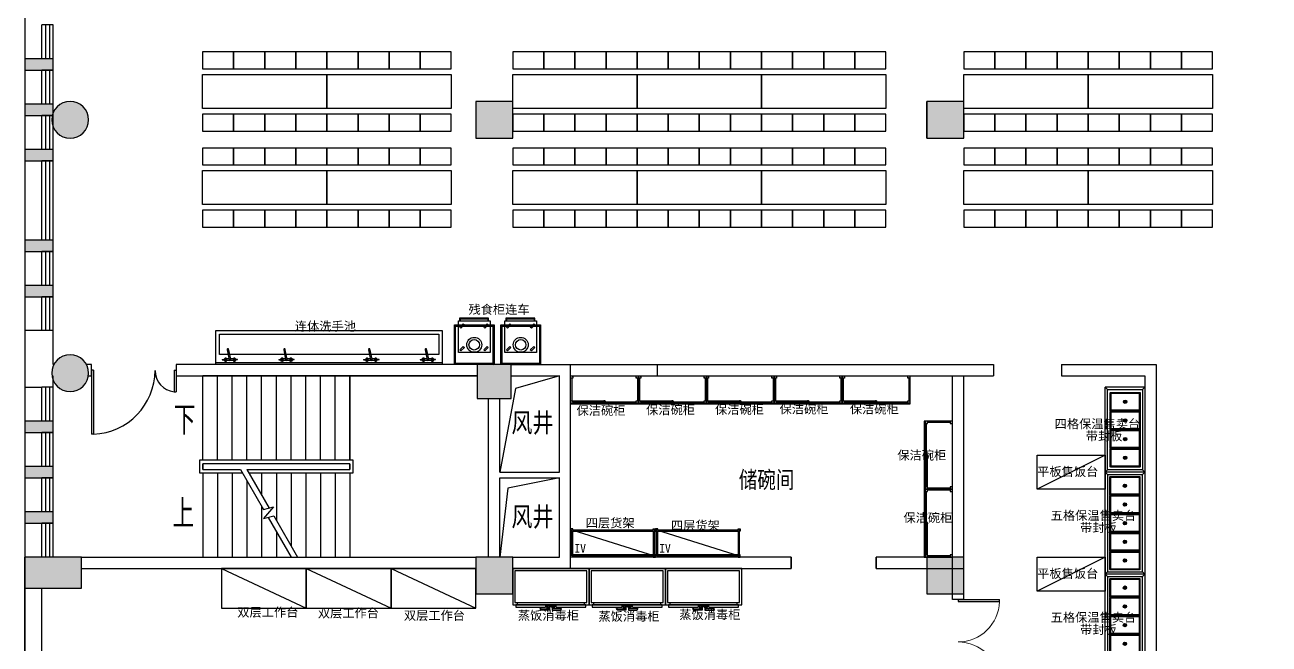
# Model space of a CAD drawing. Extents: x 1158414 to 1597620, y -840005 to -760676.
# Drawn here: x 1351562 to 1373562, y -790883 to -779947 of the extents above; entities that cross this region are included whole.
import ezdxf

# ---------------------------------------------------------------- set-up
doc = ezdxf.new("R2010")
doc.units = 0
doc.header["$LTSCALE"] = 1000
doc.linetypes.add('DASH', pattern=[0.35, 0.25, -0.1])
doc.linetypes.add('DIVIDE', pattern=[31.75, 12.7, -6.35, 0, -6.35, 0, -6.35])
for name, color, linetype in [('COLUMN', 2, 'Continuous'), ('CURTWALL', 4, 'Continuous'), ('DIM_SYMB', 3, 'Continuous'), ('HATCH', 253, 'Continuous'), ('PUB_HATCH', 8, 'Continuous'), ('PUB_TEXT', 7, 'Continuous'), ('STAIR', 4, 'Continuous'), ('WALL', 6, 'Continuous'), ('WINDOW', 4, 'Continuous'), ('WS_厨房设备', 1, 'Continuous'), ('产品名称', 7, 'Continuous'), ('厨房布置', 4, 'Continuous')]:
    doc.layers.add(name, color=color, linetype=linetype)
doc.styles.add('_TCH_DIM', font='TSSDENG', dxfattribs={"width": 0.8, "bigfont": 'TSSDCHN'})
doc.styles.get("Standard").update_dxf_attribs({"font": '', "width": 0.8})
doc.styles.add('WMF-宋体1', font='')
doc.styles.get('Standard').set_extended_font_data('SimSun')
doc.styles.get('WMF-宋体1').set_extended_font_data('SimSun')

# ---------------------------------------------------------------- blocks, each defined once
blk = doc.blocks.new('水龙头')
at = {"color": 252}
for p, q in [((-136, -15), (-90, -14)), ((-136, -18), (-90, -19)), ((-52, -2), (-4, -2)), ((-52, -31), (-6, -31)), ((4, -2), (51, -2)), ((12, -31), (51, -31)), ((23, -194), (26, -209)), ((49, -204), (46, -189)), ((136, -15), (90, -14)), ((136, -18), (90, -19))]:
    blk.add_line(p, q, dxfattribs=at)
for points in [[(13, -7), (0, 0), (-14, -8), (-14, -25), (-7, -29)], [(11, -26), (13, -25), (13, -7)]]:
    blk.add_lwpolyline(points, dxfattribs=at)
blk.add_lwpolyline([(26, -194), (-9, -18, -1.00756), (9, -15), (43, -190)], format="xyb", dxfattribs=at)
for centre in [(-78, -16), (77, -16)]:
    blk.add_circle(centre, 10.9, dxfattribs=at)
for centre, radius, start, end in [((-78, -16), 27.5, 36.2116, 175.3449), ((77, -16), 27.5, 4.6931, 143.7884), ((-136, -16), 1, 91.3387, 171.564), ((-132, -16), 4.53, 171.564, 188.436), ((-136, -17), 1, 188.436, 268.6613), ((-78, -16), 27.5, 184.6551, 323.7884), ((-78, -16), 16, 189.0003, 170.9997), ((-77, -16), 12.9, 168.3562, 191.6438), ((-52, 3), 5, 216.2116, 270), ((-52, -36), 5, 90, 143.7884), ((51, 3), 5, 270, 323.7884), ((51, -36), 5, 36.2116, 90), ((77, -16), 27.5, 216.2116, 355.3069), ((77, -16), 16, 9.0664, 350.9336), ((77, -16), 12.9, 348.3562, 11.6438), ((136, -16), 1, 8.436, 88.6613), ((136, -17), 1, 271.3387, 351.564), ((132, -16), 4.53, 351.564, 8.436)]:
    blk.add_arc(centre, radius, start, end, dxfattribs=at)
for centre, start_param, end_param in [((34, -192), 5.611234, 10.096729), ((34, -190), 6.955136, 8.752827), ((37, -206), 0, 3.141593)]:
    blk.add_ellipse(centre, major_axis=(-11.3, -2.2), ratio=0.233596, start_param=start_param, end_param=end_param, dxfattribs=at)
blk = doc.blocks.new('*U106')
blk.add_line((0, 40), (4000, 40))
blk.add_lwpolyline([(0, 600), (4000, 600), (4000, 0), (0, 0)], close=True)
at = {"color": 252}
blk.add_lwpolyline([(60, 540), (3940, 540), (3940, 180), (60, 180)], close=True, dxfattribs=at)
at = {"color": 1, "rotation": 180}
for p in [(246, 70), (1246, 70), (2746, 70), (3746, 70)]:
    blk.add_blockref('水龙头', p, dxfattribs=at)
blk = doc.blocks.new('Custom_79')
at = {"color": 252}
for p, q in [((0, 700), (20, 680)), ((90, 806), (602, 806)), ((101, 806), (101, 771)), ((590, 806), (590, 771)), ((680, 680), (700, 700)), ((20, 20), (0, 0)), ((680, 20), (700, 0))]:
    blk.add_line(p, q, dxfattribs=at)
blk.add_lwpolyline([(0, 700), (700, 700), (700, 0), (0, 0)], close=True)
for points in [[(20, 680), (680, 680), (680, 20), (20, 20)], [(70, 771), (630, 771), (630, 213), (70, 213)], [(90, 771), (602, 771), (602, 822), (90, 822)], [(96, 661), (157, 721), (176, 702), (116, 642)], [(520, 661), (580, 721), (599, 702), (539, 642)], [(96, 262), (157, 322), (176, 303), (116, 242)], [(520, 262), (580, 322), (599, 303), (539, 242)]]:
    blk.add_lwpolyline(points, close=True, dxfattribs=at)
blk.add_circle((350, 350), 132)
blk.add_circle((350, 350), 92.5, dxfattribs=at)
blk = doc.blocks.new('Custom_78')
for p, q in [((40, 660), (0, 700)), ((0, 700), (1800, 700)), ((0, 0), (0, 700)), ((0, 700), (40, 660)), ((1800, 700), (1760, 660)), ((1800, 700), (1760, 660)), ((1800, 0), (1800, 700)), ((1800, 0), (0, 0)), ((1760, 40), (1800, 0)), ((1760, 40), (1800, 0))]:
    blk.add_line(p, q)
at = {"color": 253}
for p, q in [((1760, 660), (40, 660)), ((40, 660), (40, 40)), ((1760, 660), (1760, 40)), ((0, 0), (40, 40)), ((40, 40), (0, 0)), ((40, 40), (1760, 40))]:
    blk.add_line(p, q, dxfattribs=at)
at = {"color": 252}
for p, q in [((232, 379), (232, 321)), ((248, 379), (248, 321)), ((562, 379), (562, 321)), ((578, 379), (578, 321)), ((892, 379), (892, 321)), ((908, 379), (908, 321)), ((1222, 379), (1222, 321)), ((1238, 379), (1238, 321)), ((1552, 379), (1552, 321)), ((1568, 379), (1568, 321))]:
    blk.add_line(p, q, dxfattribs=at)
for points in [[(85, 615), (395, 615, -0.414214), (405, 605), (405, 95, -0.414214), (395, 85), (85, 85, -0.414214), (75, 95), (75, 605, -0.414214)], [(100, 600), (380, 600, -0.414214), (390, 590), (390, 110, -0.414214), (380, 100), (100, 100, -0.414214), (90, 110), (90, 590, -0.414214)], [(415, 615), (725, 615, -0.414214), (735, 605), (735, 95, -0.414214), (725, 85), (415, 85, -0.414214), (405, 95), (405, 605, -0.414214)], [(430, 600), (710, 600, -0.414214), (720, 590), (720, 110, -0.414214), (710, 100), (430, 100, -0.414214), (420, 110), (420, 590, -0.414214)], [(745, 615), (1055, 615, -0.414214), (1065, 605), (1065, 95, -0.414214), (1055, 85), (745, 85, -0.414214), (735, 95), (735, 605, -0.414214)], [(760, 600), (1040, 600, -0.414214), (1050, 590), (1050, 110, -0.414214), (1040, 100), (760, 100, -0.414214), (750, 110), (750, 590, -0.414214)], [(1075, 615), (1385, 615, -0.414214), (1395, 605), (1395, 95, -0.414214), (1385, 85), (1075, 85, -0.414214), (1065, 95), (1065, 605, -0.414214)], [(1090, 600), (1370, 600, -0.414214), (1380, 590), (1380, 110, -0.414214), (1370, 100), (1090, 100, -0.414214), (1080, 110), (1080, 590, -0.414214)], [(1405, 615), (1715, 615, -0.414214), (1725, 605), (1725, 95, -0.414214), (1715, 85), (1405, 85, -0.414214), (1395, 95), (1395, 605, -0.414214)], [(1420, 600), (1700, 600, -0.414214), (1710, 590), (1710, 110, -0.414214), (1700, 100), (1420, 100, -0.414214), (1410, 110), (1410, 590, -0.414214)]]:
    blk.add_lwpolyline(points, format="xyb", close=True, dxfattribs=at)
for centre in [(240, 350), (570, 350), (900, 350), (1230, 350), (1560, 350)]:
    blk.add_circle(centre, 30, dxfattribs=at)
blk = doc.blocks.new('*U113')
at = {"color": 252, "linetype": 'DIVIDE', "ltscale": 3}
blk.add_line((0, 0), (1200, 600), dxfattribs=at)
at = {"linetype": 'Continuous'}
for p, q in [((0, 0), (0, 600)), ((0, 600), (1200, 600)), ((1200, 600), (1200, 0)), ((1200, 0), (0, 0))]:
    blk.add_line(p, q, dxfattribs=at)
blk = doc.blocks.new('Custom_77')
for p, q in [((40, 660), (0, 700)), ((0, 700), (1500, 700)), ((0, 0), (0, 700)), ((0, 700), (40, 660)), ((1500, 700), (1460, 660)), ((1500, 700), (1460, 660)), ((1500, 0), (1500, 700)), ((0, 0), (40, 40)), ((40, 40), (0, 0)), ((1500, 0), (0, 0)), ((1460, 40), (1500, 0)), ((1460, 40), (1500, 0))]:
    blk.add_line(p, q)
at = {"color": 253}
for p, q in [((40, 660), (1460, 660)), ((40, 40), (40, 660)), ((1460, 660), (1460, 40)), ((1460, 40), (40, 40))]:
    blk.add_line(p, q, dxfattribs=at)
at = {"color": 1}
blk.add_line((40, 660), (40, 660), dxfattribs=at)
at = {"color": 252}
for p, q in [((248, 374), (248, 316)), ((262, 374), (262, 316)), ((578, 374), (578, 316)), ((592, 374), (592, 316)), ((908, 374), (908, 316)), ((922, 374), (922, 316)), ((1238, 374), (1238, 316)), ((1252, 374), (1252, 316))]:
    blk.add_line(p, q, dxfattribs=at)
for points in [[(100, 610), (410, 610, -0.414214), (420, 600), (420, 90, -0.414214), (410, 80), (100, 80, -0.414214), (90, 90), (90, 600, -0.414214)], [(115, 595), (395, 595, -0.414214), (405, 585), (405, 105, -0.414214), (395, 95), (115, 95, -0.414214), (105, 105), (105, 585, -0.414214)], [(430, 610), (740, 610, -0.414214), (750, 600), (750, 90, -0.414214), (740, 80), (430, 80, -0.414214), (420, 90), (420, 600, -0.414214)], [(445, 595), (725, 595, -0.414214), (735, 585), (735, 105, -0.414214), (725, 95), (445, 95, -0.414214), (435, 105), (435, 585, -0.414214)], [(760, 610), (1070, 610, -0.414214), (1080, 600), (1080, 90, -0.414214), (1070, 80), (760, 80, -0.414214), (750, 90), (750, 600, -0.414214)], [(775, 595), (1055, 595, -0.414214), (1065, 585), (1065, 105, -0.414214), (1055, 95), (775, 95, -0.414214), (765, 105), (765, 585, -0.414214)], [(1090, 610), (1400, 610, -0.414214), (1410, 600), (1410, 90, -0.414214), (1400, 80), (1090, 80, -0.414214), (1080, 90), (1080, 600, -0.414214)], [(1105, 595), (1385, 595, -0.414214), (1395, 585), (1395, 105, -0.414214), (1385, 95), (1105, 95, -0.414214), (1095, 105), (1095, 585, -0.414214)]]:
    blk.add_lwpolyline(points, format="xyb", close=True, dxfattribs=at)
for centre in [(255, 345), (585, 345), (915, 345), (1245, 345)]:
    blk.add_circle(centre, 30, dxfattribs=at)
blk = doc.blocks.new('A$C03080C26')
at = {"layer": '厨房布置'}
for points in [[(-1650, 1100), (-1650, 1400), (-2200, 1400), (-2200, 1100)], [(-1100, 1100), (-1100, 1400), (-1650, 1400), (-1650, 1100)], [(-1650, 1100), (-1650, 1400), (-1650, 1400), (-1650, 1100)], [(-550, 1100), (-550, 1400), (-1100, 1400), (-1100, 1100)], [(0, 1100), (0, 1400), (-550, 1400), (-550, 1100)], [(-2200, 1000), (0, 1000), (0, 400), (-2200, 400)], [(-1650, 0), (-1650, 300), (-2200, 300), (-2200, 0)], [(-1100, 0), (-1100, 300), (-1650, 300), (-1650, 0)], [(-1650, 0), (-1650, 300), (-1650, 300), (-1650, 0)], [(-550, 0), (-550, 300), (-1100, 300), (-1100, 0)], [(0, 0), (0, 300), (-550, 300), (-550, 0)]]:
    blk.add_lwpolyline(points, close=True, dxfattribs=at)
blk = doc.blocks.new('Custom_44')
at = {"linetype": 'Continuous'}
for p, q in [((0, 0), (0, 500)), ((0, 500), (1200, 500)), ((1200, 500), (1200, 0)), ((1200, 0), (0, 0))]:
    blk.add_line(p, q, dxfattribs=at)
at = {"color": 252}
for p, q in [((0, 480), (40, 480)), ((0, 480), (1200, 480)), ((40, 440), (0, 440)), ((20, 40), (20, 440)), ((40, 480), (40, 440)), ((40, 478), (610, 478)), ((40, 478), (40, 460)), ((610, 460), (40, 460)), ((590, 440), (590, 458)), ((590, 458), (1160, 458)), ((1160, 440), (590, 440)), ((610, 478), (610, 460)), ((1160, 440), (1160, 480)), ((1200, 440), (1160, 440)), ((1180, 40), (1180, 440)), ((0, 40), (40, 40)), ((40, 0), (0, 0)), ((40, 40), (40, 0)), ((40, 20), (40, 38)), ((1160, 0), (1160, 40)), ((1160, 40), (1200, 40)), ((1160, 18), (1160, 0)), ((1200, 0), (1160, 0))]:
    blk.add_line(p, q, dxfattribs=at)
at = {"color": 2, "linetype": 'Continuous'}
blk.add_line((600, 500), (600, 430), dxfattribs=at)
at = {"color": 252, "linetype": 'Continuous'}
blk.add_line((1160, 458), (1160, 440), dxfattribs=at)
blk = doc.blocks.new('*U47')
for p, q in [((20, 20), (20, 480)), ((20, 480), (1480, 480)), ((1480, 480), (1480, 20)), ((1480, 20), (20, 20))]:
    blk.add_line(p, q)
at = {"color": 252, "linetype": 'Continuous', "ltscale": 3}
blk.add_line((20, 480), (1480, 20), dxfattribs=at)
at = {"color": 252}
for p, q in [((40, 40), (40, 460)), ((40, 40), (40, 460)), ((40, 460), (1460, 460)), ((1460, 460), (1460, 40)), ((1460, 40), (40, 40))]:
    blk.add_line(p, q, dxfattribs=at)
for points in [[(40, 480), (40, 500), (0, 500), (0, 460), (20, 460)], [(1460, 480), (1460, 500), (1500, 500), (1500, 460), (1480, 460)], [(40, 20), (40, 0), (0, 0), (0, 40), (20, 40)], [(1460, 20), (1460, 0), (1500, 0), (1500, 40), (1480, 40)]]:
    blk.add_lwpolyline(points, dxfattribs=at)
blk.add_text('IV', height=150).set_placement((66, 80))
blk = doc.blocks.new('CJT_2189')
at = {"color": 252}
for p, q in [((500, 735), (485, 710)), ((486, 707), (497, 707)), ((499, 708), (504, 715)), ((652, 736), (502, 736)), ((506, 716), (652, 716)), ((618, 670), (590, 670)), ((590, 670), (590, 662)), ((604, 690), (604, 675)), ((604, 690), (618, 689)), ((604, 675), (618, 675)), ((612, 716), (612, 689)), ((652, 704), (614, 704)), ((614, 704), (614, 701)), ((614, 701), (618, 696)), ((648, 692), (618, 692)), ((648, 696), (652, 701)), ((662, 685), (648, 686)), ((648, 675), (662, 675)), ((675, 670), (648, 670)), ((652, 716), (652, 736)), ((652, 686), (652, 716)), ((652, 701), (652, 704)), ((662, 675), (662, 685)), ((675, 662), (675, 670)), ((675, 670), (702, 670)), ((675, 662), (675, 670)), ((688, 685), (702, 686)), ((688, 675), (688, 685)), ((702, 675), (688, 675)), ((698, 736), (848, 736)), ((698, 716), (698, 736)), ((698, 686), (698, 716)), ((844, 716), (698, 716)), ((698, 701), (698, 704)), ((698, 704), (736, 704)), ((702, 696), (698, 701)), ((702, 692), (732, 692)), ((736, 701), (732, 696)), ((746, 690), (732, 689)), ((746, 675), (732, 675)), ((732, 670), (760, 670)), ((736, 704), (736, 701)), ((738, 716), (738, 689)), ((746, 690), (746, 675)), ((760, 670), (760, 662)), ((851, 708), (846, 715)), ((850, 735), (865, 710)), ((864, 707), (853, 707)), ((40, 40), (40, 602)), ((40, 602), (1310, 602)), ((80, 602), (80, 642)), ((1270, 642), (1270, 602)), ((1310, 602), (1310, 40)), ((1310, 40), (40, 40))]:
    blk.add_line(p, q, dxfattribs=at)
for p, q in [((0, 0), (0, 642)), ((0, 642), (1350, 642)), ((1350, 642), (1350, 0)), ((1350, 0), (0, 0))]:
    blk.add_line(p, q)
for points in [[(768, 682), (1293, 682), (1293, 642), (57, 642), (57, 682), (582, 682)], [(768, 682), (768, 662), (582, 662), (582, 682)], [(618, 696), (618, 670)], [(648, 670), (648, 696)], [(702, 670), (702, 696)], [(732, 696), (732, 670)]]:
    blk.add_lwpolyline(points, dxfattribs=at)
blk.add_lwpolyline([(718, 642), (632, 642), (632, 662), (718, 662)], close=True, dxfattribs=at)
for centre, start, end in [((486, 709), 148.483, 270), ((497, 709), 270, 324.0966), ((502, 734), 90, 148.483), ((506, 714), 90, 144.0966), ((844, 714), 35.9034, 90), ((848, 734), 31.517, 90), ((853, 709), 215.9034, 270), ((864, 709), 270, 31.517)]:
    blk.add_arc(centre, 2, start, end, dxfattribs=at)
blk = doc.blocks.new('*U87')
at = {"color": 252, "linetype": 'DIVIDE', "ltscale": 3}
blk.add_line((0, 0), (1500, 700), dxfattribs=at)
at = {"linetype": 'Continuous'}
for p, q in [((0, 0), (0, 700)), ((0, 700), (1500, 700)), ((1500, 700), (1500, 0)), ((1500, 0), (0, 0))]:
    blk.add_line(p, q, dxfattribs=at)
blk = doc.blocks.new('$DorLib2D$00000225')
at = {"color": 0}
for p, q in [((0.475, -0.001), (0.475, 0.752)), ((0.475, 0.752), (0.5, 0.752)), ((0.5, -0.001), (0.5, 0.752)), ((-0.5, 0), (-0.5, 0.252)), ((-0.475, 0.252), (-0.5, 0.252)), ((-0.475, 0), (-0.475, 0.252)), ((-0.475, 0), (-0.5, 0)), ((0.475, -0.001), (0.5, -0.001))]:
    blk.add_line(p, q, dxfattribs=at)
for centre, radius, start, end in [((0.505, -0.002), 0.755, 92.2493, 179.7238), ((-0.501, 0.003), 0.251, 359.7899, 84.0974)]:
    blk.add_arc(centre, radius, start, end, dxfattribs=at)
blk = doc.blocks.new('$TCHSYS$WIN2D')
for p, q in [((-0.5, 0.5), (0.5, 0.5)), ((-0.5, 0.5), (-0.5, -0.5)), ((0.5, 0.5), (0.5, -0.5)), ((0.5, 0.167), (-0.5, 0.167)), ((0.5, -0.167), (-0.5, -0.167)), ((-0.5, -0.5), (0.5, -0.5))]:
    blk.add_line(p, q)
blk = doc.blocks.new('$DorLib2D$00000002')
for p, q in [((-0.5, 0), (-0.5, 0.4875)), ((-0.475, 0.4875), (-0.5, 0.4875)), ((-0.475, 0), (-0.475, 0.4875)), ((0.475, 0), (0.475, 0.4875)), ((0.475, 0.4875), (0.5, 0.4875)), ((0.5, 0), (0.5, 0.4875)), ((-0.5, 0), (-0.475, 0)), ((0.5, 0), (0.475, 0))]:
    blk.add_line(p, q)
at = {"lineweight": 13}
for centre, start, end in [((-0.4875, 0), 0, 88.53072), ((0.4875, 0), 91.46928, 180)]:
    blk.add_arc(centre, 0.4875, start, end, dxfattribs=at)

msp = doc.modelspace()

# ---------------------------------------------------------------- hatches: boundary and pattern name
at = {"layer": 'PUB_HATCH'}
for points in [[(1351561.8, -780746.7), (1352061.8, -780746.7), (1352061.8, -780546.7), (1351561.8, -780546.7)], [(1351561.8, -781546.7), (1352061.8, -781546.7), (1352061.8, -781346.7), (1351561.8, -781346.7)], [(1352686.8, -781621.7, 1), (1352036.8, -781621.7, 1)], [(1360186.8, -781946.7), (1360186.8, -781296.7), (1359536.8, -781296.7), (1359536.8, -781946.7)], [(1368161.8, -781946.7), (1368161.8, -781296.7), (1367511.8, -781296.7), (1367511.8, -781946.7)], [(1351561.8, -782346.7), (1352061.8, -782346.7), (1352061.8, -782146.7), (1351561.8, -782146.7)], [(1351561.8, -783946.7), (1352061.8, -783946.7), (1352061.8, -783746.7), (1351561.8, -783746.7)], [(1351561.8, -784746.7), (1352061.8, -784746.7), (1352061.8, -784546.7), (1351561.8, -784546.7)], [(1352686.8, -786096.7, 1), (1352036.8, -786096.7, 1)], [(1360161.8, -786546.7), (1360161.8, -785946.7), (1359561.8, -785946.7), (1359561.8, -786546.7)], [(1351561.8, -787146.7), (1352061.8, -787146.7), (1352061.8, -786946.7), (1351561.8, -786946.7)], [(1351561.8, -787946.7), (1352061.8, -787946.7), (1352061.8, -787746.7), (1351561.8, -787746.7)], [(1351561.8, -788746.7), (1352061.8, -788746.7), (1352061.8, -788546.7), (1351561.8, -788546.7)], [(1352561.8, -789896.3), (1352561.8, -789346.3), (1351561.8, -789346.3), (1351561.8, -789896.3)], [(1360186.8, -789996.3), (1360186.8, -789346.3), (1359536.8, -789346.3), (1359536.8, -789996.3)], [(1368161.8, -789996.3), (1368161.8, -789346.3), (1367511.8, -789346.3), (1367511.8, -789996.3)]]:
    msp.add_hatch(color=256, dxfattribs=at).paths.add_polyline_path(points)

# ---------------------------------------------------------------- linework, layer by layer
msp.add_lwpolyline([(1351561.8, -813296.7), (1351561.8, -789346.7)])
at = {"layer": 'COLUMN'}
for p, q in [((1352061.8, -780546.7), (1351561.8, -780546.7)), ((1351561.8, -780546.7), (1351561.8, -780746.7)), ((1352061.8, -780746.7), (1352061.8, -780546.7)), ((1351561.8, -780746.7), (1352061.8, -780746.7)), ((1352061.8, -781346.7), (1351561.8, -781346.7)), ((1351561.8, -781346.7), (1351561.8, -781546.7)), ((1352061.8, -781546.7), (1352061.8, -781346.7)), ((1360186.8, -781296.7), (1359536.8, -781296.7)), ((1359536.8, -781296.7), (1359536.8, -781946.7)), ((1360186.8, -781946.7), (1360186.8, -781296.7)), ((1368161.8, -781296.7), (1367511.8, -781296.7)), ((1367511.8, -781296.7), (1367511.8, -781946.7)), ((1368161.8, -781946.7), (1368161.8, -781296.7)), ((1351561.8, -781546.7), (1352061.8, -781546.7)), ((1359536.8, -781946.7), (1360186.8, -781946.7)), ((1367511.8, -781946.7), (1368161.8, -781946.7)), ((1352061.8, -782146.7), (1351561.8, -782146.7)), ((1351561.8, -782146.7), (1351561.8, -782346.7)), ((1352061.8, -782346.7), (1352061.8, -782146.7)), ((1351561.8, -782346.7), (1352061.8, -782346.7)), ((1352061.8, -783746.7), (1351561.8, -783746.7)), ((1351561.8, -783746.7), (1351561.8, -783946.7)), ((1352061.8, -783946.7), (1352061.8, -783746.7)), ((1351561.8, -783946.7), (1352061.8, -783946.7)), ((1352061.8, -784546.7), (1351561.8, -784546.7)), ((1351561.8, -784546.7), (1351561.8, -784746.7)), ((1352061.8, -784746.7), (1352061.8, -784546.7)), ((1351561.8, -784746.7), (1352061.8, -784746.7)), ((1351861.8, -785346.7), (1351561.8, -785346.7)), ((1351561.8, -785346.7), (1351561.8, -786346.7)), ((1352061.8, -785921.4), (1352061.8, -785346.7)), ((1352061.8, -785946.7), (1352061.8, -785921.4)), ((1360161.8, -785946.7), (1359561.8, -785946.7)), ((1359561.8, -785946.7), (1359561.8, -786546.7)), ((1360161.8, -786546.7), (1360161.8, -785946.7)), ((1352061.8, -786346.7), (1352061.8, -786146.7)), ((1351561.8, -786346.7), (1351861.8, -786346.7)), ((1359561.8, -786546.7), (1360161.8, -786546.7)), ((1352061.8, -786946.7), (1351561.8, -786946.7)), ((1351561.8, -786946.7), (1351561.8, -787146.7)), ((1351561.8, -787146.7), (1352061.8, -787146.7)), ((1352061.8, -787146.7), (1352061.8, -786946.7)), ((1352061.8, -787746.7), (1351561.8, -787746.7)), ((1351561.8, -787746.7), (1351561.8, -787946.7)), ((1352061.8, -787946.7), (1352061.8, -787746.7)), ((1351561.8, -787946.7), (1352061.8, -787946.7)), ((1352061.8, -788546.7), (1351561.8, -788546.7)), ((1351561.8, -788546.7), (1351561.8, -788746.7)), ((1352061.8, -788746.7), (1352061.8, -788546.7)), ((1351561.8, -788746.7), (1352061.8, -788746.7)), ((1352561.8, -789346.3), (1351561.8, -789346.3)), ((1351561.8, -789346.3), (1351561.8, -789896.3)), ((1352561.8, -789896.3), (1352561.8, -789346.3)), ((1360186.8, -789346.3), (1359536.8, -789346.3)), ((1359536.8, -789346.3), (1359536.8, -789996.3)), ((1360186.8, -789996.3), (1360186.8, -789346.3)), ((1368161.8, -789346.3), (1367511.8, -789346.3)), ((1367511.8, -789346.3), (1367511.8, -789996.3)), ((1368161.8, -789996.3), (1368161.8, -789346.3)), ((1351561.8, -789896.3), (1352561.8, -789896.3)), ((1359536.8, -789996.3), (1360186.8, -789996.3)), ((1367511.8, -789996.3), (1368161.8, -789996.3))]:
    msp.add_line(p, q, dxfattribs=at)
for centre, start, end in [((1352361.8, -781621.7), 0, 180), ((1352361.8, -781621.7), 180, 0), ((1352361.8, -786096.7), 0, 180), ((1352361.8, -786096.7), 180, 0)]:
    msp.add_arc(centre, 325, start, end, dxfattribs=at)
at = {"layer": 'CURTWALL'}
for p, q in [((1371561.8, -785946.7), (1371561.8, -811246.7)), ((1371361.8, -786146.7), (1371361.8, -811246.7))]:
    msp.add_line(p, q, dxfattribs=at)
at = {"layer": 'DIM_SYMB'}
for points in [[(1354578.4, -786921.7, 0, 0, 0), (1358535.1, -786921.7, 0, 0, 0), (1358535.1, -788571.7, 0, 0, 0), (1356458.4, -788571.7, 120, 0, 0), (1356008.4, -788571.7, 0, 0, 0)], [(1354578.4, -788571.7, 0, 0, 0), (1355298.4, -788571.7, 120, 0, 0), (1355748.4, -788571.7, 0, 0, 0)]]:
    msp.add_lwpolyline(points, format="xyseb", dxfattribs=at)
at = {"layer": 'HATCH'}
for points in [[(1361011.8, -786146.7), (1360239.1, -786368), (1359961.8, -787846.7)], [(1361011.8, -787946.7), (1360100.2, -788129.4), (1359961.8, -789346.3)]]:
    msp.add_lwpolyline(points, dxfattribs=at)
at = {"layer": 'STAIR'}
for p, q in [((1367511.8, -781946.7), (1367511.8, -781296.7)), ((1357308.4, -786146.7), (1354708.4, -786146.7)), ((1354708.4, -787636.7), (1354708.4, -786146.7)), ((1354968.4, -787636.7), (1354968.4, -786146.7)), ((1355228.4, -787636.7), (1355228.4, -786146.7)), ((1355488.4, -787636.7), (1355488.4, -786146.7)), ((1355748.4, -787636.7), (1355748.4, -786146.7)), ((1356008.4, -787636.7), (1356008.4, -786146.7)), ((1356268.4, -787636.7), (1356268.4, -786146.7)), ((1356528.4, -787636.7), (1356528.4, -786146.7)), ((1356788.4, -787636.7), (1356788.4, -786146.7)), ((1357048.4, -787636.7), (1357048.4, -786146.7)), ((1357308.4, -787636.7), (1357308.4, -786146.7)), ((1359561.8, -786146.7), (1357308.4, -786146.7)), ((1357308.4, -786146.7), (1357308.4, -787636.7)), ((1359761.8, -789346.3), (1359761.8, -786546.7)), ((1354648.4, -787636.7), (1354648.4, -787856.7)), ((1357368.4, -787636.7), (1354648.4, -787636.7)), ((1357308.4, -787696.7), (1354708.4, -787696.7)), ((1354708.4, -787696.7), (1354708.4, -787796.7)), ((1357308.4, -787696.7), (1354708.4, -787696.7)), ((1354708.4, -787796.7), (1354708.4, -787696.7)), ((1354708.4, -787796.7), (1355373.2, -787796.7)), ((1354708.4, -787796.7), (1355373.2, -787796.7)), ((1355373.2, -787796.7), (1355783.4, -788507.3)), ((1355488.6, -787796.7), (1357308.4, -787796.7)), ((1355488.6, -787796.7), (1355883.4, -788480.5)), ((1355488.6, -787796.7), (1357308.4, -787796.7)), ((1357308.4, -787796.7), (1357308.4, -787696.7)), ((1357308.4, -787696.7), (1357308.4, -787796.7)), ((1357368.4, -787856.7), (1357368.4, -787636.7)), ((1354648.4, -787856.7), (1355407.8, -787856.7)), ((1354708.4, -787856.7), (1354708.4, -789346.7)), ((1354968.4, -787856.7), (1354968.4, -789346.7)), ((1355228.4, -787856.7), (1355228.4, -789346.7)), ((1355488.4, -787996.2), (1355488.4, -789346.7)), ((1355523.3, -787856.7), (1357368.4, -787856.7)), ((1355748.4, -787856.7), (1355748.4, -788246.5)), ((1356008.4, -787856.7), (1356008.4, -788696.9)), ((1356268.4, -787856.7), (1356268.4, -789147.2)), ((1356528.4, -787856.7), (1356528.4, -789346.7)), ((1356788.4, -787856.7), (1356788.4, -789346.7)), ((1357048.4, -787856.7), (1357048.4, -789346.7)), ((1357308.4, -787856.7), (1357308.4, -789346.7)), ((1357308.4, -787856.7), (1357308.4, -789346.7)), ((1355748.4, -788446.5), (1355748.4, -789346.7)), ((1355955.8, -788461.1), (1355782.9, -788667.2)), ((1355783.4, -788507.3), (1355955.8, -788461.1)), ((1355782.9, -788667.2), (1355963.3, -788618.8)), ((1355863.3, -788645.6), (1356268.1, -789346.7)), ((1355963.3, -788618.8), (1356383.5, -789346.7)), ((1356008.4, -788896.9), (1356008.4, -789346.7)), ((1354708.4, -789346.7), (1356268.1, -789346.7)), ((1356383.5, -789346.7), (1357308.4, -789346.7)), ((1357308.4, -789346.7), (1359536.8, -789346.7))]:
    msp.add_line(p, q, dxfattribs=at)
msp.add_lwpolyline([(1395627.3, -790646.7), (1389859.8, -772896.3, 0.3639702), (1384408.7, -769490.1), (1375791.8, -770701.1), (1355866, -773501.5, 0.3738847), (1351561.8, -778452.9), (1351561.8, -789346.7)], format="xyb", dxfattribs=at)
msp.add_lwpolyline([(1367511.8, -781296.7), (1367511.8, -781946.7)], dxfattribs=at)
at = {"layer": 'WALL'}
for p, q in [((1352061.8, -785946.7), (1352073.5, -785946.7)), ((1352738.7, -785946.7), (1352650.1, -785946.7)), ((1352738.7, -786146.7), (1352738.7, -785946.7)), ((1359561.8, -785946.7), (1354238.7, -785946.7)), ((1354238.7, -785946.7), (1354238.7, -786146.7)), ((1360161.8, -785946.7), (1361211.8, -785946.7)), ((1361211.8, -785946.7), (1368688.6, -785946.7)), ((1361211.8, -787896.7), (1361211.8, -785946.7)), ((1362739.4, -785946.7), (1362739.4, -786146.7)), ((1362921.5, -785946.7), (1368561.8, -785946.7)), ((1368688.6, -785946.7), (1368688.6, -786146.7)), ((1369888.6, -785946.7), (1369888.6, -786146.7)), ((1369888.6, -785946.7), (1371561.8, -785946.7)), ((1352682.9, -786146.7), (1352738.7, -786146.7)), ((1354238.7, -786146.7), (1359561.8, -786146.7)), ((1360161.8, -786146.7), (1361011.8, -786146.7)), ((1361011.8, -787846.7), (1361011.8, -786146.7)), ((1361211.8, -786146.7), (1368688.6, -786146.7)), ((1362921.5, -786146.7), (1368561.8, -786146.7)), ((1367961.8, -790095.7), (1367961.8, -786146.7)), ((1368161.8, -790095.7), (1368161.8, -786146.7)), ((1369888.6, -786146.7), (1371361.8, -786146.7)), ((1359761.8, -787896.7), (1359761.8, -786546.7)), ((1359961.8, -787846.7), (1359961.8, -786546.7)), ((1359761.8, -789346.3), (1359761.8, -787896.7)), ((1359961.8, -787846.7), (1361011.8, -787846.7)), ((1359961.8, -789346.3), (1359961.8, -787946.7)), ((1359961.8, -787946.7), (1361011.8, -787946.7)), ((1361011.8, -789346.7), (1361011.8, -787946.7)), ((1361211.8, -789546.7), (1361211.8, -787896.7)), ((1352561.8, -789346.7), (1359536.8, -789346.7)), ((1360186.8, -789346.7), (1361011.8, -789346.7)), ((1365111.8, -789346.7), (1361211.8, -789346.7)), ((1365111.8, -789546.7), (1365111.8, -789346.7)), ((1368161.8, -789346.7), (1366611.8, -789346.7)), ((1366611.8, -789346.7), (1366611.8, -789546.7)), ((1352561.8, -789546.7), (1359536.8, -789546.7)), ((1360186.8, -789546.7), (1361211.8, -789546.7)), ((1361211.8, -789546.7), (1365111.8, -789546.7)), ((1366611.8, -789546.7), (1368161.8, -789546.7)), ((1351561.8, -789896.3), (1351561.8, -793946.7)), ((1351861.8, -793946.7), (1351861.8, -789896.3)), ((1368161.8, -790095.7), (1367961.8, -790095.7))]:
    msp.add_line(p, q, dxfattribs=at)
at = {"layer": 'WINDOW', "linetype": 'DASH'}
for p, q in [((1365111.8, -789346.7), (1365111.8, -789546.7)), ((1366611.8, -789546.7), (1366611.8, -789346.7))]:
    msp.add_line(p, q, dxfattribs=at)

# ---------------------------------------------------------------- block references
at = {"layer": 'WINDOW'}
for name, p, xscale, yscale, zscale, rotation in [('$TCHSYS$WIN2D', (1351961.8, -780246.7), 600, -200, 600, 90), ('$TCHSYS$WIN2D', (1351961.8, -781046.7), 600, -200, 600, 90), ('$TCHSYS$WIN2D', (1351961.8, -781846.7), 600, -200, 600, 90), ('$TCHSYS$WIN2D', (1351961.8, -783046.7), 1400, -200, 1400, 90.00000000000833), ('$TCHSYS$WIN2D', (1351961.8, -784246.7), 600, -200, 600, 90), ('$TCHSYS$WIN2D', (1351961.8, -785046.7), 600, -200, 600, 90), ('$TCHSYS$WIN2D', (1351961.8, -786646.7), 600, -200, 600, 90), ('$TCHSYS$WIN2D', (1351961.8, -787446.7), 600, -200, 600, 90), ('$TCHSYS$WIN2D', (1351961.8, -788246.7), 600, -200, 600, 90), ('$TCHSYS$WIN2D', (1351961.8, -789046.7), 600, -200, 600, 90), ('$DorLib2D$00000002', (1368061.8, -790845.7), -1500, -1500, -1500, 90)]:
    msp.add_blockref(name, p, dxfattribs=dict(at, xscale=xscale, yscale=yscale, zscale=zscale, rotation=rotation))
at = {"layer": 'WINDOW', "linetype": 'DASH', "xscale": -1500, "yscale": -1500, "zscale": -1500, "rotation": 359.9999999999627}
msp.add_blockref('$DorLib2D$00000225', (1353488.7, -786046.7), dxfattribs=at)
at = {"layer": 'WS_厨房设备'}
for name, p in [('Custom_79', (1359156.7, -785946.8)), ('Custom_79', (1359978.7, -785946.8)), ('*U106', (1354940.8, -785946.7)), ('*U47', (1361211.8, -789346.7)), ('*U47', (1362711.8, -789346.7))]:
    msp.add_blockref(name, p, dxfattribs=at)
for name, p, rotation in [('Custom_44', (1362411.8, -786146.7), 180), ('Custom_44', (1363611.8, -786146.7), 180), ('Custom_44', (1364811.8, -786146.7), 180), ('Custom_44', (1366011.8, -786146.7), 180), ('Custom_44', (1367211.8, -786146.7), 180), ('Custom_77', (1371361.8, -787846.7), 90), ('*U113', (1370661.8, -787546.7), 180), ('Custom_78', (1371361.8, -789646.7), 90), ('*U113', (1370661.8, -789346.7), 180), ('Custom_78', (1371361.8, -791446.7), 90)]:
    msp.add_blockref(name, p, dxfattribs=dict(at, rotation=rotation))
at = {"layer": 'WS_厨房设备', "xscale": -1}
for name, p, rotation in [('Custom_44', (1367961.8, -786946.7), 90), ('Custom_44', (1367961.8, -788146.7), 90), ('*U87', (1355036.8, -789546.7), 180), ('*U87', (1356536.8, -789546.7), 180), ('*U87', (1358036.8, -789546.7), 180), ('CJT_2189', (1360186.8, -789546.7), 180), ('CJT_2189', (1361536.8, -789546.7), 180), ('CJT_2189', (1362886.8, -789546.7), 180)]:
    msp.add_blockref(name, p, dxfattribs=dict(at, rotation=rotation))
at = {"layer": '厨房布置', "rotation": 180}
for p in [(1354702, -780420.9), (1356902, -780420.9), (1360186.9, -780420.9), (1362386.9, -780420.9), (1364586.9, -780420.9), (1368161.8, -780420.9), (1370361.8, -780420.9), (1354702, -782120.9), (1356902, -782120.9), (1360186.9, -782120.9), (1362386.9, -782120.9), (1364586.9, -782120.9), (1368161.8, -782120.9), (1370361.8, -782120.9)]:
    msp.add_blockref('A$C03080C26', p, dxfattribs=at)

# ---------------------------------------------------------------- texts
at = {"layer": 'PUB_TEXT', "style": '_TCH_DIM', "width": 0.8}
for s, p in [('下', (1354193, -787184.2)), ('上', (1354170.6, -788834.2))]:
    msp.add_text(s, height=506.4, dxfattribs=at).set_placement(p)
at = {"layer": 'PUB_TEXT', "linetype": 'DASH', "width": 0.8}
for p in [(1360163.6, -787142.8), (1360163.6, -788803.4)]:
    msp.add_text('风井', height=341.77, dxfattribs=at).set_placement(p)
at = {"layer": 'PUB_TEXT', "width": 0.8}
msp.add_text('储碗间', height=300, dxfattribs=at).set_placement((1364185.1, -788129.6))
at = {"layer": '产品名称', "color": 7, "lineweight": 0, "style": 'WMF-宋体1'}
for s, p in [('残食柜连车', (1359405.4, -785051.3)), ('连体洗手池', (1356335, -785347.2)), ('保洁碗柜', (1361316, -786835.1)), ('保洁碗柜', (1362546.4, -786823)), ('保洁碗柜', (1363764.5, -786816.9)), ('保洁碗柜', (1364906, -786810.1)), ('保洁碗柜', (1366148.5, -786810.1)), ('四格保温售卖台', (1369769.8, -787072.5)), ('带封板', (1370320.6, -787286.5)), ('保洁碗柜', (1366989.1, -787625.5)), ('平板售饭台', (1369461.2, -787915.2)), ('四层货架', (1361478.6, -788821.9)), ('四层货架', (1362984.3, -788866.7)), ('保洁碗柜', (1367096.1, -788729.8)), ('五格保温售卖台', (1369699.5, -788690.1)), ('带封板', (1370220.1, -788904.8)), ('平板售饭台', (1369461.2, -789715.2)), ('双层工作台', (1355318, -790398)), ('双层工作台', (1356741.5, -790413.1)), ('双层工作台', (1358262.9, -790455.6)), ('蒸饭消毒柜', (1360278.9, -790454.8)), ('蒸饭消毒柜', (1361703.3, -790472.1)), ('蒸饭消毒柜', (1363133.2, -790441.5)), ('五格保温售卖台', (1369699.5, -790490.1)), ('带封板', (1370220.1, -790704.8))]:
    msp.add_text(s, height=158.49, dxfattribs=at).set_placement(p)

doc.saveas('drawing.dxf')
